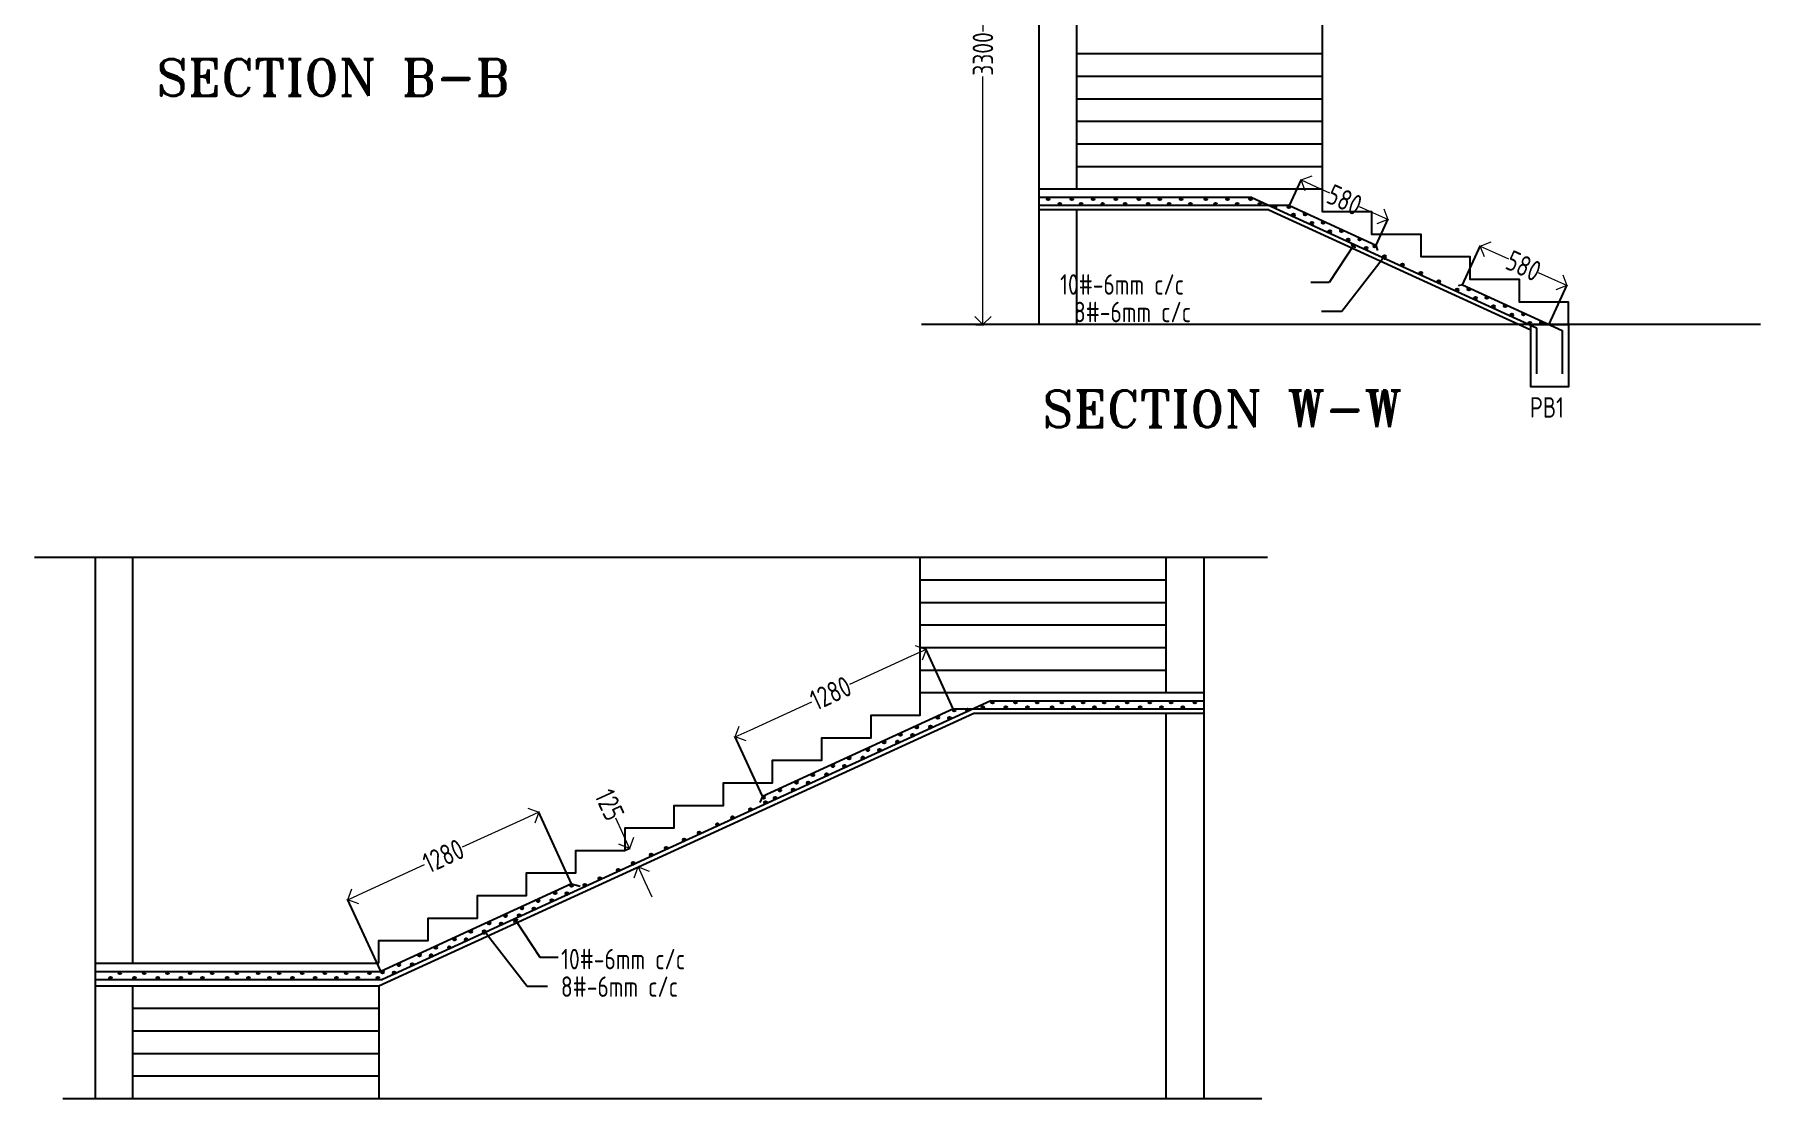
# Model space of a CAD drawing. Header units: inches. Extents: x -605 to 2991212, y -2872845 to 0.
# Drawn here: x 2730526 to 2772615, y -2319407 to -2293456 of the extents above; entities that cross this region are included whole.
import ezdxf

# ---------------------------------------------------------------- set-up
doc = ezdxf.new("R2010")
doc.units = ezdxf.units.IN
doc.header["$LTSCALE"] = 600
doc.header["$MEASUREMENT"] = 0
for name, color, linetype, lineweight in [('rDIMension', 1, 'Continuous', 18), ('rRCC 1', 3, 'Continuous', 25), ('rREINF 1', 1, 'Continuous', 25), ('rREINF 2', 4, 'Continuous', 25), ('TAG', 132, 'Continuous', 0)]:
    doc.layers.add(name, color=color, linetype=linetype, lineweight=lineweight)
doc.styles.add('DIM', font='geniso.shx', dxfattribs={"width": 0.85})
doc.styles.add('SANDY', font='romant.shx')
doc.dimstyles.new('ST-150', dxfattribs={"dimscale": 75, "dimtxt": 3, "dimasz": 2, "dimexe": 0.18, "dimexo": 0.0625, "dimgap": 0.2, "dimtad": 0, "dimdec": 0, "dimlfac": 2, "dimzin": 0, "dimdsep": 46, "dimtxsty": 'DIM', "dimblk": 'OPEN90', "dimcen": 0.09, "dimclrd": 256, "dimclrt": 7, "dimadec": 0, "dimazin": 0, "dimtfac": 1, "dimtdec": 0, "dimtofl": 0, "dimtmove": 0, "dimatfit": 3, "dimldrblk": 'OPEN90', "dimfxl": 1, "dimtolj": 1, "dimtzin": 0, "dimlwd": -1, "dimarcsym": 0})
doc.dimstyles.new('ST-25', dxfattribs={"dimscale": 100, "dimtxt": 2.5, "dimasz": 2, "dimexe": 0.18, "dimexo": 0.0625, "dimgap": 0.2, "dimtad": 0, "dimdec": 0, "dimlfac": 0.25, "dimzin": 0, "dimdsep": 46, "dimtxsty": 'DIM', "dimblk": 'OPEN90', "dimcen": 0.09, "dimclrd": 256, "dimclrt": 7, "dimadec": 0, "dimazin": 0, "dimtfac": 1, "dimtdec": 0, "dimtofl": 0, "dimtmove": 0, "dimatfit": 3, "dimldrblk": 'OPEN90', "dimfxl": 1, "dimtolj": 1, "dimtzin": 0, "dimlwd": -1, "dimarcsym": 0})

# ---------------------------------------------------------------- blocks, each defined once
blk = doc.blocks.new('_Open90')
at = {"color": 0, "linetype": 'ByBlock', "lineweight": -2}
for p, q in [((0, 0), (-1, 0)), ((-0.5, 0.5), (0, 0)), ((0, 0), (-0.5, -0.5))]:
    blk.add_line(p, q, dxfattribs=at)
blk = doc.blocks.new('*D938')
at = {"layer": 'Defpoints', "color": 0, "linetype": 'ByBlock'}
for p in [(2755017, -2287330), (2753477, -2300530), (2753654, -2300530)]:
    blk.add_point(p, dxfattribs=at)
at = {"layer": 'rDIMension', "color": 0, "linetype": 'ByBlock', "lineweight": -2, "ltscale": 0.1}
for p, q in [((2755011, -2287330), (2753636, -2287330)), ((2753484, -2300530), (2753672, -2300530))]:
    blk.add_line(p, q, dxfattribs=at)
at = {"layer": 'rDIMension', "linetype": 'ByBlock', "ltscale": 0.1}
for p, q in [((2753654, -2287730), (2753654, -2293379)), ((2753654, -2300130), (2753654, -2294481))]:
    blk.add_line(p, q, dxfattribs=at)
at = {"layer": 'rDIMension', "linetype": 'ByBlock', "xscale": 400, "yscale": 400, "zscale": 400}
for p, rotation in [((2753654, -2287330), 90), ((2753654, -2300530), 270)]:
    blk.add_blockref('_Open90', p, dxfattribs=dict(at, rotation=rotation))
at = {"layer": 'rDIMension', "color": 7, "linetype": 'ByBlock', "insert": (2753654, -2293930), "char_height": 500, "attachment_point": 5, "rotation": 90, "style": 'DIM'}
blk.add_mtext('\\A1;3300', dxfattribs=at)
blk = doc.blocks.new('*D1147')
at = {"layer": 'Defpoints', "color": 0, "linetype": 'ByBlock'}
for p in [(2765783, -2298614), (2765348, -2299563), (2767457, -2300530)]:
    blk.add_point(p, dxfattribs=at)
at = {"layer": 'rDIMension', "color": 0, "linetype": 'ByBlock', "lineweight": -2, "ltscale": 0.1}
for p, q in [((2765351, -2299558), (2765791, -2298598)), ((2767460, -2300524), (2767900, -2299564))]:
    blk.add_line(p, q, dxfattribs=at)
at = {"layer": 'rDIMension', "linetype": 'ByBlock', "ltscale": 0.1}
for p, q in [((2766147, -2298781), (2766472, -2298930)), ((2767529, -2299414), (2767204, -2299265))]:
    blk.add_line(p, q, dxfattribs=at)
at = {"layer": 'rDIMension', "linetype": 'ByBlock', "xscale": 400, "yscale": 400, "zscale": 400}
for p, rotation in [((2765783, -2298614), 155.3764352138591), ((2767892, -2299581), 335.3764352138591)]:
    blk.add_blockref('_Open90', p, dxfattribs=dict(at, rotation=rotation))
at = {"layer": 'rDIMension', "color": 7, "linetype": 'ByBlock', "insert": (2766838, -2299097), "char_height": 500, "attachment_point": 5, "rotation": 335.3764, "style": 'DIM'}
blk.add_mtext('\\A1;580', dxfattribs=at)
blk = doc.blocks.new('*D1148')
at = {"layer": 'Defpoints', "color": 0, "linetype": 'ByBlock'}
for p in [(2761417, -2297004), (2761130, -2297630), (2763239, -2298597)]:
    blk.add_point(p, dxfattribs=at)
at = {"layer": 'rDIMension', "color": 0, "linetype": 'ByBlock', "lineweight": -2, "ltscale": 0.1}
for p, q in [((2761133, -2297624), (2761425, -2296988)), ((2763242, -2298591), (2763534, -2297954))]:
    blk.add_line(p, q, dxfattribs=at)
at = {"layer": 'rDIMension', "linetype": 'ByBlock', "ltscale": 0.1}
for p, q in [((2761781, -2297171), (2762106, -2297320)), ((2763162, -2297804), (2762838, -2297655))]:
    blk.add_line(p, q, dxfattribs=at)
at = {"layer": 'rDIMension', "linetype": 'ByBlock', "xscale": 400, "yscale": 400, "zscale": 400}
for p, rotation in [((2761417, -2297004), 155.3764352138364), ((2763526, -2297971), 335.3764352138364)]:
    blk.add_blockref('_Open90', p, dxfattribs=dict(at, rotation=rotation))
at = {"layer": 'rDIMension', "color": 7, "linetype": 'ByBlock', "insert": (2762472, -2297487), "char_height": 500, "attachment_point": 5, "rotation": 335.3764, "style": 'DIM'}
blk.add_mtext('\\A1;580', dxfattribs=at)
blk = doc.blocks.new('*D1149')
at = {"layer": 'Defpoints', "color": 0, "linetype": 'ByBlock'}
for p in [(2744926, -2313357), (2745134, -2313811), (2745246, -2313760)]:
    blk.add_point(p, dxfattribs=at)
at = {"layer": 'rDIMension', "linetype": 'ByBlock', "ltscale": 0.1}
for p, q in [((2744871, -2312942), (2744701, -2312570)), ((2745413, -2314124), (2745579, -2314487))]:
    blk.add_line(p, q, dxfattribs=at)
at = {"layer": 'rDIMension', "color": 0, "linetype": 'ByBlock', "lineweight": -2, "ltscale": 0.1}
for p, q in [((2744932, -2313354), (2745054, -2313298)), ((2745140, -2313809), (2745262, -2313753))]:
    blk.add_line(p, q, dxfattribs=at)
at = {"layer": 'rDIMension', "linetype": 'ByBlock', "xscale": 400, "yscale": 400, "zscale": 400}
for p, rotation in [((2745038, -2313306), 294.6235647861313), ((2745246, -2313760), 114.6235647861313)]:
    blk.add_blockref('_Open90', p, dxfattribs=dict(at, rotation=rotation))
at = {"layer": 'rDIMension', "color": 7, "linetype": 'ByBlock', "insert": (2744551, -2312243), "char_height": 500, "attachment_point": 5, "rotation": 294.6236, "style": 'DIM'}
blk.add_mtext('\\A1;125', dxfattribs=at)
blk = doc.blocks.new('*D1150')
at = {"layer": 'Defpoints', "color": 0, "linetype": 'ByBlock'}
for p in [(2742823, -2312425), (2743624, -2314173), (2738970, -2316307)]:
    blk.add_point(p, dxfattribs=at)
at = {"layer": 'rDIMension', "linetype": 'ByBlock', "ltscale": 0.1}
for p, q in [((2742459, -2312591), (2740958, -2313279)), ((2738532, -2314391), (2740033, -2313703))]:
    blk.add_line(p, q, dxfattribs=at)
at = {"layer": 'rDIMension', "color": 0, "linetype": 'ByBlock', "lineweight": -2, "ltscale": 0.1}
for p, q in [((2743622, -2314168), (2742815, -2312408)), ((2738967, -2316301), (2738161, -2314542))]:
    blk.add_line(p, q, dxfattribs=at)
at = {"layer": 'rDIMension', "linetype": 'ByBlock', "xscale": 400, "yscale": 400, "zscale": 400}
for p, rotation in [((2742823, -2312425), 24.62356478615335), ((2738168, -2314558), 204.6235647861533)]:
    blk.add_blockref('_Open90', p, dxfattribs=dict(at, rotation=rotation))
at = {"layer": 'rDIMension', "color": 7, "linetype": 'ByBlock', "insert": (2740496, -2313491), "char_height": 500, "attachment_point": 5, "rotation": 24.6236, "style": 'DIM'}
blk.add_mtext('\\A1;1280', dxfattribs=at)
blk = doc.blocks.new('*D1151')
at = {"layer": 'Defpoints', "color": 0, "linetype": 'ByBlock'}
for p in [(2752268, -2308454), (2752933, -2309907), (2748279, -2312040)]:
    blk.add_point(p, dxfattribs=at)
at = {"layer": 'rDIMension', "color": 0, "linetype": 'ByBlock', "lineweight": -2, "ltscale": 0.1}
for p, q in [((2752931, -2309901), (2752260, -2308438)), ((2748276, -2312034), (2747606, -2310571))]:
    blk.add_line(p, q, dxfattribs=at)
at = {"layer": 'rDIMension', "linetype": 'ByBlock', "ltscale": 0.1}
for p, q in [((2751904, -2308621), (2750403, -2309309)), ((2747977, -2310421), (2749478, -2309733))]:
    blk.add_line(p, q, dxfattribs=at)
at = {"layer": 'rDIMension', "linetype": 'ByBlock', "xscale": 400, "yscale": 400, "zscale": 400}
for p, rotation in [((2752268, -2308454), 24.6235647861723), ((2747613, -2310587), 204.6235647861723)]:
    blk.add_blockref('_Open90', p, dxfattribs=dict(at, rotation=rotation))
at = {"layer": 'rDIMension', "color": 7, "linetype": 'ByBlock', "insert": (2749940, -2309521), "char_height": 500, "attachment_point": 5, "rotation": 24.6236, "style": 'DIM'}
blk.add_mtext('\\A1;1280', dxfattribs=at)

msp = doc.modelspace()

# ---------------------------------------------------------------- hatches: boundary and pattern name
at = {"layer": 'rREINF 2'}
h = msp.add_hatch(color=256, dxfattribs=at)
h.dxf.hatch_style = 1
h.paths.add_polyline_path([(2755210.6, -2297464.6, -1), (2755279.4, -2297464.6, -1)])
h = msp.add_hatch(color=256, dxfattribs=at)
h.dxf.hatch_style = 1
h.paths.add_polyline_path([(2755497.6, -2297595.7, -1), (2755566.3, -2297595.7, -1)])
h = msp.add_hatch(color=256, dxfattribs=at)
h.dxf.hatch_style = 1
h.paths.add_polyline_path([(2755785.7, -2297464.6, -1), (2755854.5, -2297464.6, -1)])
h = msp.add_hatch(color=256, dxfattribs=at)
h.dxf.hatch_style = 1
h.paths.add_polyline_path([(2756019.1, -2297595.7, -1), (2756087.8, -2297595.7, -1)])
h = msp.add_hatch(color=256, dxfattribs=at)
h.dxf.hatch_style = 1
h.paths.add_polyline_path([(2756307.2, -2297464.6, -1), (2756375.9, -2297464.6, -1)])
h = msp.add_hatch(color=256, dxfattribs=at)
h.dxf.hatch_style = 1
h.paths.add_polyline_path([(2756539.5, -2297595.7, -1), (2756608.2, -2297595.7, -1)])
h = msp.add_hatch(color=256, dxfattribs=at)
h.dxf.hatch_style = 1
h.paths.add_polyline_path([(2756859.1, -2297464.6, -1), (2756927.9, -2297464.6, -1)])
h = msp.add_hatch(color=256, dxfattribs=at)
h.dxf.hatch_style = 1
h.paths.add_polyline_path([(2757091.4, -2297595.7, -1), (2757160.2, -2297595.7, -1)])
h = msp.add_hatch(color=256, dxfattribs=at)
h.dxf.hatch_style = 1
h.paths.add_polyline_path([(2757419, -2297464.6, -1), (2757487.7, -2297464.6, -1)])
h = msp.add_hatch(color=256, dxfattribs=at)
h.dxf.hatch_style = 1
h.paths.add_polyline_path([(2757651.2, -2297595.7, -1), (2757720, -2297595.7, -1)])
h = msp.add_hatch(color=256, dxfattribs=at)
h.dxf.hatch_style = 1
h.paths.add_polyline_path([(2757931.5, -2297464.6, -1), (2758000.2, -2297464.6, -1)])
h = msp.add_hatch(color=256, dxfattribs=at)
h.dxf.hatch_style = 1
h.paths.add_polyline_path([(2758163.8, -2297595.7, -1), (2758232.5, -2297595.7, -1)])
h = msp.add_hatch(color=256, dxfattribs=at)
h.dxf.hatch_style = 1
h.paths.add_polyline_path([(2758451.9, -2297464.6, -1), (2758520.6, -2297464.6, -1)])
h = msp.add_hatch(color=256, dxfattribs=at)
h.dxf.hatch_style = 1
h.paths.add_polyline_path([(2758684.2, -2297595.7, -1), (2758752.9, -2297595.7, -1)])
h = msp.add_hatch(color=256, dxfattribs=at)
h.dxf.hatch_style = 1
h.paths.add_polyline_path([(2759055.1, -2297464.6, -1), (2759123.8, -2297464.6, -1)])
h = msp.add_hatch(color=256, dxfattribs=at)
h.dxf.hatch_style = 1
h.paths.add_polyline_path([(2759287.4, -2297595.7, -1), (2759356.1, -2297595.7, -1)])
h = msp.add_hatch(color=256, dxfattribs=at)
h.dxf.hatch_style = 1
h.paths.add_polyline_path([(2759584.4, -2297464.6, -1), (2759653.1, -2297464.6, -1)])
h = msp.add_hatch(color=256, dxfattribs=at)
h.dxf.hatch_style = 1
h.paths.add_polyline_path([(2759816.7, -2297595.7, -1), (2759885.4, -2297595.7, -1)])
h = msp.add_hatch(color=256, dxfattribs=at)
h.dxf.hatch_style = 1
h.paths.add_polyline_path([(2760141.5, -2297464.6, -1), (2760210.3, -2297464.6, -1)])
h = msp.add_hatch(color=256, dxfattribs=at)
h.dxf.hatch_style = 1
h.paths.add_polyline_path([(2760373.8, -2297595.7, -1), (2760442.5, -2297595.7, -1)])
h = msp.add_hatch(color=256, dxfattribs=at)
h.dxf.hatch_style = 1
h.paths.add_polyline_path([(2760749.8, -2297653.9, -1), (2760818.6, -2297653.9, -1)])
h = msp.add_hatch(color=256, dxfattribs=at)
h.dxf.hatch_style = 1
h.paths.add_polyline_path([(2761079, -2297656.7, -1), (2761147.7, -2297656.7, -1)])
h = msp.add_hatch(color=256, dxfattribs=at)
h.dxf.hatch_style = 1
h.paths.add_polyline_path([(2761193.3, -2297857.1, -1), (2761262, -2297857.1, -1)])
h = msp.add_hatch(color=256, dxfattribs=at)
h.dxf.hatch_style = 1
h.paths.add_polyline_path([(2761476.2, -2297838.8, -1), (2761544.9, -2297838.8, -1)])
h = msp.add_hatch(color=256, dxfattribs=at)
h.dxf.hatch_style = 1
h.paths.add_polyline_path([(2761636.8, -2298060.4, -1), (2761705.5, -2298060.4, -1)])
h = msp.add_hatch(color=256, dxfattribs=at)
h.dxf.hatch_style = 1
h.paths.add_polyline_path([(2761919.7, -2298042.1, -1), (2761988.4, -2298042.1, -1)])
h = msp.add_hatch(color=256, dxfattribs=at)
h.dxf.hatch_style = 1
h.paths.add_polyline_path([(2762080.3, -2298263.7, -1), (2762149, -2298263.7, -1)])
h = msp.add_hatch(color=256, dxfattribs=at)
h.dxf.hatch_style = 1
h.paths.add_polyline_path([(2762363.1, -2298245.3, -1), (2762431.9, -2298245.3, -1)])
h = msp.add_hatch(color=256, dxfattribs=at)
h.dxf.hatch_style = 1
h.paths.add_polyline_path([(2762523.7, -2298466.9, -1), (2762592.5, -2298466.9, -1)])
h = msp.add_hatch(color=256, dxfattribs=at)
h.dxf.hatch_style = 1
h.paths.add_polyline_path([(2762806.6, -2298448.6, -1), (2762875.3, -2298448.6, -1)])
h = msp.add_hatch(color=256, dxfattribs=at)
h.dxf.hatch_style = 1
h.paths.add_polyline_path([(2762967.2, -2298670.2, -1), (2763036, -2298670.2, -1)])
h = msp.add_hatch(color=256, dxfattribs=at)
h.dxf.hatch_style = 1
h.paths.add_polyline_path([(2763179.5, -2298619.9, -1), (2763248.2, -2298619.9, -1)])
h = msp.add_hatch(color=256, dxfattribs=at)
h.dxf.hatch_style = 1
h.paths.add_polyline_path([(2763410.7, -2298873.4, -1), (2763479.4, -2298873.4, -1)])
h = msp.add_hatch(color=256, dxfattribs=at)
h.dxf.hatch_style = 1
h.paths.add_polyline_path([(2763854.2, -2299076.7, -1), (2763922.9, -2299076.7, -1)])
h = msp.add_hatch(color=256, dxfattribs=at)
h.dxf.hatch_style = 1
h.paths.add_polyline_path([(2764297.6, -2299280, -1), (2764366.4, -2299280, -1)])
h = msp.add_hatch(color=256, dxfattribs=at)
h.dxf.hatch_style = 1
h.paths.add_polyline_path([(2764741.1, -2299483.2, -1), (2764809.9, -2299483.2, -1)])
h = msp.add_hatch(color=256, dxfattribs=at)
h.dxf.hatch_style = 1
h.paths.add_polyline_path([(2765184.6, -2299686.5, -1), (2765253.3, -2299686.5, -1)])
h = msp.add_hatch(color=256, dxfattribs=at)
h.dxf.hatch_style = 1
h.paths.add_polyline_path([(2765467.5, -2299668.1, -1), (2765536.2, -2299668.1, -1)])
h = msp.add_hatch(color=256, dxfattribs=at)
h.dxf.hatch_style = 1
h.paths.add_polyline_path([(2765628.1, -2299889.7, -1), (2765696.8, -2299889.7, -1)])
h = msp.add_hatch(color=256, dxfattribs=at)
h.dxf.hatch_style = 1
h.paths.add_polyline_path([(2765910.9, -2299871.4, -1), (2765979.7, -2299871.4, -1)])
h = msp.add_hatch(color=256, dxfattribs=at)
h.dxf.hatch_style = 1
h.paths.add_polyline_path([(2766071.6, -2300093, -1), (2766140.3, -2300093, -1)])
h = msp.add_hatch(color=256, dxfattribs=at)
h.dxf.hatch_style = 1
h.paths.add_polyline_path([(2766354.4, -2300074.7, -1), (2766423.2, -2300074.7, -1)])
h = msp.add_hatch(color=256, dxfattribs=at)
h.dxf.hatch_style = 1
h.paths.add_polyline_path([(2766515, -2300296.3, -1), (2766583.8, -2300296.3, -1)])
h = msp.add_hatch(color=256, dxfattribs=at)
h.dxf.hatch_style = 1
h.paths.add_polyline_path([(2766797.9, -2300277.9, -1), (2766866.6, -2300277.9, -1)])
h = msp.add_hatch(color=256, dxfattribs=at)
h.dxf.hatch_style = 1
h.paths.add_polyline_path([(2766958.5, -2300499.5, -1), (2767027.2, -2300499.5, -1)])
h = msp.add_hatch(color=256, dxfattribs=at)
h.dxf.hatch_style = 1
h.paths.add_polyline_path([(2767241.4, -2300481.2, -1), (2767310.1, -2300481.2, -1)])
h = msp.add_hatch(color=256, dxfattribs=at)
h.dxf.hatch_style = 1
h.paths.add_polyline_path([(2753689.7, -2309872.3, 1), (2753621, -2309872.3, 1)])
h = msp.add_hatch(color=256, dxfattribs=at)
h.dxf.hatch_style = 1
h.paths.add_polyline_path([(2753922, -2309741.2, 1), (2753853.2, -2309741.2, 1)])
h = msp.add_hatch(color=256, dxfattribs=at)
h.dxf.hatch_style = 1
h.paths.add_polyline_path([(2754246.9, -2309872.3, 1), (2754178.1, -2309872.3, 1)])
h = msp.add_hatch(color=256, dxfattribs=at)
h.dxf.hatch_style = 1
h.paths.add_polyline_path([(2754479.1, -2309741.2, 1), (2754410.4, -2309741.2, 1)])
h = msp.add_hatch(color=256, dxfattribs=at)
h.dxf.hatch_style = 1
h.paths.add_polyline_path([(2754776.1, -2309872.3, 1), (2754707.4, -2309872.3, 1)])
h = msp.add_hatch(color=256, dxfattribs=at)
h.dxf.hatch_style = 1
h.paths.add_polyline_path([(2755008.4, -2309741.2, 1), (2754939.7, -2309741.2, 1)])
h = msp.add_hatch(color=256, dxfattribs=at)
h.dxf.hatch_style = 1
h.paths.add_polyline_path([(2755379.3, -2309872.3, 1), (2755310.6, -2309872.3, 1)])
h = msp.add_hatch(color=256, dxfattribs=at)
h.dxf.hatch_style = 1
h.paths.add_polyline_path([(2755611.6, -2309741.2, 1), (2755542.9, -2309741.2, 1)])
h = msp.add_hatch(color=256, dxfattribs=at)
h.dxf.hatch_style = 1
h.paths.add_polyline_path([(2755899.7, -2309872.3, 1), (2755831, -2309872.3, 1)])
h = msp.add_hatch(color=256, dxfattribs=at)
h.dxf.hatch_style = 1
h.paths.add_polyline_path([(2756132, -2309741.2, 1), (2756063.3, -2309741.2, 1)])
h = msp.add_hatch(color=256, dxfattribs=at)
h.dxf.hatch_style = 1
h.paths.add_polyline_path([(2756412.3, -2309872.3, 1), (2756343.5, -2309872.3, 1)])
h = msp.add_hatch(color=256, dxfattribs=at)
h.dxf.hatch_style = 1
h.paths.add_polyline_path([(2756644.6, -2309741.2, 1), (2756575.8, -2309741.2, 1)])
h = msp.add_hatch(color=256, dxfattribs=at)
h.dxf.hatch_style = 1
h.paths.add_polyline_path([(2756972.1, -2309872.3, 1), (2756903.4, -2309872.3, 1)])
h = msp.add_hatch(color=256, dxfattribs=at)
h.dxf.hatch_style = 1
h.paths.add_polyline_path([(2757204.4, -2309741.2, 1), (2757135.6, -2309741.2, 1)])
h = msp.add_hatch(color=256, dxfattribs=at)
h.dxf.hatch_style = 1
h.paths.add_polyline_path([(2757524, -2309872.3, 1), (2757455.3, -2309872.3, 1)])
h = msp.add_hatch(color=256, dxfattribs=at)
h.dxf.hatch_style = 1
h.paths.add_polyline_path([(2757756.3, -2309741.2, 1), (2757687.6, -2309741.2, 1)])
h = msp.add_hatch(color=256, dxfattribs=at)
h.dxf.hatch_style = 1
h.paths.add_polyline_path([(2758044.4, -2309872.3, 1), (2757975.7, -2309872.3, 1)])
h = msp.add_hatch(color=256, dxfattribs=at)
h.dxf.hatch_style = 1
h.paths.add_polyline_path([(2758277.8, -2309741.2, 1), (2758209.1, -2309741.2, 1)])
h = msp.add_hatch(color=256, dxfattribs=at)
h.dxf.hatch_style = 1
h.paths.add_polyline_path([(2758565.9, -2309872.3, 1), (2758497.2, -2309872.3, 1)])
h = msp.add_hatch(color=256, dxfattribs=at)
h.dxf.hatch_style = 1
h.paths.add_polyline_path([(2758852.9, -2309741.2, 1), (2758784.2, -2309741.2, 1)])
h = msp.add_hatch(color=256, dxfattribs=at)
h.dxf.hatch_style = 1
h.paths.add_polyline_path([(2752587.3, -2310115.4, 1), (2752518.6, -2310115.4, 1)])
h = msp.add_hatch(color=256, dxfattribs=at)
h.dxf.hatch_style = 1
h.paths.add_polyline_path([(2752873.5, -2310132.2, 1), (2752804.7, -2310132.2, 1)])
h = msp.add_hatch(color=256, dxfattribs=at)
h.dxf.hatch_style = 1
h.paths.add_polyline_path([(2752984.6, -2309933.3, 1), (2752915.8, -2309933.3, 1)])
h = msp.add_hatch(color=256, dxfattribs=at)
h.dxf.hatch_style = 1
h.paths.add_polyline_path([(2753313.7, -2309930.5, 1), (2753244.9, -2309930.5, 1)])
h = msp.add_hatch(color=256, dxfattribs=at)
h.dxf.hatch_style = 1
h.paths.add_polyline_path([(2751279, -2310715.1, 1), (2751210.2, -2310715.1, 1)])
h = msp.add_hatch(color=256, dxfattribs=at)
h.dxf.hatch_style = 1
h.paths.add_polyline_path([(2751608.1, -2310712.2, 1), (2751539.4, -2310712.2, 1)])
h = msp.add_hatch(color=256, dxfattribs=at)
h.dxf.hatch_style = 1
h.paths.add_polyline_path([(2751681.8, -2310530.4, 1), (2751613, -2310530.4, 1)])
h = msp.add_hatch(color=256, dxfattribs=at)
h.dxf.hatch_style = 1
h.paths.add_polyline_path([(2751967.9, -2310547.3, 1), (2751899.2, -2310547.3, 1)])
h = msp.add_hatch(color=256, dxfattribs=at)
h.dxf.hatch_style = 1
h.paths.add_polyline_path([(2752079, -2310348.4, 1), (2752010.3, -2310348.4, 1)])
h = msp.add_hatch(color=256, dxfattribs=at)
h.dxf.hatch_style = 1
h.paths.add_polyline_path([(2752408.1, -2310345.5, 1), (2752339.4, -2310345.5, 1)])
h = msp.add_hatch(color=256, dxfattribs=at)
h.dxf.hatch_style = 1
h.paths.add_polyline_path([(2750426.5, -2311105.8, 1), (2750357.7, -2311105.8, 1)])
h = msp.add_hatch(color=256, dxfattribs=at)
h.dxf.hatch_style = 1
h.paths.add_polyline_path([(2750755.6, -2311102.9, 1), (2750686.9, -2311102.9, 1)])
h = msp.add_hatch(color=256, dxfattribs=at)
h.dxf.hatch_style = 1
h.paths.add_polyline_path([(2750881.7, -2310897.1, 1), (2750813, -2310897.1, 1)])
h = msp.add_hatch(color=256, dxfattribs=at)
h.dxf.hatch_style = 1
h.paths.add_polyline_path([(2751167.9, -2310914, 1), (2751099.2, -2310914, 1)])
h = msp.add_hatch(color=256, dxfattribs=at)
h.dxf.hatch_style = 1
h.paths.add_polyline_path([(2749540.8, -2311511.7, 1), (2749472, -2311511.7, 1)])
h = msp.add_hatch(color=256, dxfattribs=at)
h.dxf.hatch_style = 1
h.paths.add_polyline_path([(2749869.9, -2311508.9, 1), (2749801.1, -2311508.9, 1)])
h = msp.add_hatch(color=256, dxfattribs=at)
h.dxf.hatch_style = 1
h.paths.add_polyline_path([(2750029.3, -2311287.9, 1), (2749960.5, -2311287.9, 1)])
h = msp.add_hatch(color=256, dxfattribs=at)
h.dxf.hatch_style = 1
h.paths.add_polyline_path([(2750315.4, -2311304.7, 1), (2750246.7, -2311304.7, 1)])
h = msp.add_hatch(color=256, dxfattribs=at)
h.dxf.hatch_style = 1
h.paths.add_polyline_path([(2748732.1, -2311882.4, 1), (2748663.3, -2311882.4, 1)])
h = msp.add_hatch(color=256, dxfattribs=at)
h.dxf.hatch_style = 1
h.paths.add_polyline_path([(2749061.2, -2311879.5, 1), (2748992.5, -2311879.5, 1)])
h = msp.add_hatch(color=256, dxfattribs=at)
h.dxf.hatch_style = 1
h.paths.add_polyline_path([(2749143.5, -2311693.8, 1), (2749074.8, -2311693.8, 1)])
h = msp.add_hatch(color=256, dxfattribs=at)
h.dxf.hatch_style = 1
h.paths.add_polyline_path([(2749429.7, -2311710.6, 1), (2749361, -2311710.6, 1)])
h = msp.add_hatch(color=256, dxfattribs=at)
h.dxf.hatch_style = 1
h.paths.add_polyline_path([(2748018.8, -2312357.3, 1), (2747950.1, -2312357.3, 1)])
h = msp.add_hatch(color=256, dxfattribs=at)
h.dxf.hatch_style = 1
h.paths.add_polyline_path([(2748334.9, -2312064.5, 1), (2748266.1, -2312064.5, 1)])
h = msp.add_hatch(color=256, dxfattribs=at)
h.dxf.hatch_style = 1
h.paths.add_polyline_path([(2748386, -2312189, 1), (2748317.3, -2312189, 1)])
h = msp.add_hatch(color=256, dxfattribs=at)
h.dxf.hatch_style = 1
h.paths.add_polyline_path([(2748621, -2312081.3, 1), (2748552.3, -2312081.3, 1)])
h = msp.add_hatch(color=256, dxfattribs=at)
h.dxf.hatch_style = 1
h.paths.add_polyline_path([(2747211.4, -2312727.4, 1), (2747142.6, -2312727.4, 1)])
h = msp.add_hatch(color=256, dxfattribs=at)
h.dxf.hatch_style = 1
h.paths.add_polyline_path([(2747578.6, -2312559.1, 1), (2747509.9, -2312559.1, 1)])
h = msp.add_hatch(color=256, dxfattribs=at)
h.dxf.hatch_style = 1
h.paths.add_polyline_path([(2746404, -2313097.4, 1), (2746335.2, -2313097.4, 1)])
h = msp.add_hatch(color=256, dxfattribs=at)
h.dxf.hatch_style = 1
h.paths.add_polyline_path([(2746771.2, -2312929.1, 1), (2746702.4, -2312929.1, 1)])
h = msp.add_hatch(color=256, dxfattribs=at)
h.dxf.hatch_style = 1
h.paths.add_polyline_path([(2745156.3, -2313669.3, 1), (2745087.6, -2313669.3, 1)])
h = msp.add_hatch(color=256, dxfattribs=at)
h.dxf.hatch_style = 1
h.paths.add_polyline_path([(2745596.5, -2313467.5, 1), (2745527.8, -2313467.5, 1)])
h = msp.add_hatch(color=256, dxfattribs=at)
h.dxf.hatch_style = 1
h.paths.add_polyline_path([(2745963.8, -2313299.2, 1), (2745895, -2313299.2, 1)])
h = msp.add_hatch(color=256, dxfattribs=at)
h.dxf.hatch_style = 1
h.paths.add_polyline_path([(2744348.9, -2314039.3, 1), (2744280.2, -2314039.3, 1)])
h = msp.add_hatch(color=256, dxfattribs=at)
h.dxf.hatch_style = 1
h.paths.add_polyline_path([(2744789.1, -2313837.6, 1), (2744720.4, -2313837.6, 1)])
h = msp.add_hatch(color=256, dxfattribs=at)
h.dxf.hatch_style = 1
h.paths.add_polyline_path([(2743255.4, -2314392.6, 1), (2743186.6, -2314392.6, 1)])
h = msp.add_hatch(color=256, dxfattribs=at)
h.dxf.hatch_style = 1
h.paths.add_polyline_path([(2743541.5, -2314409.4, 1), (2743472.8, -2314409.4, 1)])
h = msp.add_hatch(color=256, dxfattribs=at)
h.dxf.hatch_style = 1
h.paths.add_polyline_path([(2743652.6, -2314210.5, 1), (2743583.8, -2314210.5, 1)])
h = msp.add_hatch(color=256, dxfattribs=at)
h.dxf.hatch_style = 1
h.paths.add_polyline_path([(2743981.7, -2314207.6, 1), (2743913, -2314207.6, 1)])
h = msp.add_hatch(color=256, dxfattribs=at)
h.dxf.hatch_style = 1
h.paths.add_polyline_path([(2742048.3, -2314945.8, 1), (2741979.6, -2314945.8, 1)])
h = msp.add_hatch(color=256, dxfattribs=at)
h.dxf.hatch_style = 1
h.paths.add_polyline_path([(2742377.4, -2314942.9, 1), (2742308.7, -2314942.9, 1)])
h = msp.add_hatch(color=256, dxfattribs=at)
h.dxf.hatch_style = 1
h.paths.add_polyline_path([(2742447.9, -2314762.6, 1), (2742379.2, -2314762.6, 1)])
h = msp.add_hatch(color=256, dxfattribs=at)
h.dxf.hatch_style = 1
h.paths.add_polyline_path([(2742734.1, -2314779.5, 1), (2742665.4, -2314779.5, 1)])
h = msp.add_hatch(color=256, dxfattribs=at)
h.dxf.hatch_style = 1
h.paths.add_polyline_path([(2742845.2, -2314580.6, 1), (2742776.4, -2314580.6, 1)])
h = msp.add_hatch(color=256, dxfattribs=at)
h.dxf.hatch_style = 1
h.paths.add_polyline_path([(2743174.3, -2314577.7, 1), (2743105.5, -2314577.7, 1)])
h = msp.add_hatch(color=256, dxfattribs=at)
h.dxf.hatch_style = 1
h.paths.add_polyline_path([(2741200.1, -2315334.6, 1), (2741131.3, -2315334.6, 1)])
h = msp.add_hatch(color=256, dxfattribs=at)
h.dxf.hatch_style = 1
h.paths.add_polyline_path([(2741529.2, -2315331.7, 1), (2741460.4, -2315331.7, 1)])
h = msp.add_hatch(color=256, dxfattribs=at)
h.dxf.hatch_style = 1
h.paths.add_polyline_path([(2741651.1, -2315127.8, 1), (2741582.4, -2315127.8, 1)])
h = msp.add_hatch(color=256, dxfattribs=at)
h.dxf.hatch_style = 1
h.paths.add_polyline_path([(2741937.2, -2315144.7, 1), (2741868.5, -2315144.7, 1)])
h = msp.add_hatch(color=256, dxfattribs=at)
h.dxf.hatch_style = 1
h.paths.add_polyline_path([(2740346.7, -2315725.7, 1), (2740278, -2315725.7, 1)])
h = msp.add_hatch(color=256, dxfattribs=at)
h.dxf.hatch_style = 1
h.paths.add_polyline_path([(2740675.9, -2315722.8, 1), (2740607.1, -2315722.8, 1)])
h = msp.add_hatch(color=256, dxfattribs=at)
h.dxf.hatch_style = 1
h.paths.add_polyline_path([(2740802.8, -2315516.6, 1), (2740734.1, -2315516.6, 1)])
h = msp.add_hatch(color=256, dxfattribs=at)
h.dxf.hatch_style = 1
h.paths.add_polyline_path([(2741089, -2315533.5, 1), (2741020.3, -2315533.5, 1)])
h = msp.add_hatch(color=256, dxfattribs=at)
h.dxf.hatch_style = 1
h.paths.add_polyline_path([(2739440.5, -2316141, 1), (2739371.8, -2316141, 1)])
h = msp.add_hatch(color=256, dxfattribs=at)
h.dxf.hatch_style = 1
h.paths.add_polyline_path([(2739769.7, -2316138.2, 1), (2739700.9, -2316138.2, 1)])
h = msp.add_hatch(color=256, dxfattribs=at)
h.dxf.hatch_style = 1
h.paths.add_polyline_path([(2739949.5, -2315907.7, 1), (2739880.8, -2315907.7, 1)])
h = msp.add_hatch(color=256, dxfattribs=at)
h.dxf.hatch_style = 1
h.paths.add_polyline_path([(2740235.7, -2315924.6, 1), (2740166.9, -2315924.6, 1)])
h = msp.add_hatch(color=256, dxfattribs=at)
h.dxf.hatch_style = 1
h.paths.add_polyline_path([(2732410.5, -2316472.3, 1), (2732341.8, -2316472.3, 1)])
h = msp.add_hatch(color=256, dxfattribs=at)
h.dxf.hatch_style = 1
h.paths.add_polyline_path([(2732642.8, -2316341.2, 1), (2732574, -2316341.2, 1)])
h = msp.add_hatch(color=256, dxfattribs=at)
h.dxf.hatch_style = 1
h.paths.add_polyline_path([(2732999.4, -2316472.3, 1), (2732930.6, -2316472.3, 1)])
h = msp.add_hatch(color=256, dxfattribs=at)
h.dxf.hatch_style = 1
h.paths.add_polyline_path([(2733231.6, -2316341.2, 1), (2733162.9, -2316341.2, 1)])
h = msp.add_hatch(color=256, dxfattribs=at)
h.dxf.hatch_style = 1
h.paths.add_polyline_path([(2733569.7, -2316472.3, 1), (2733501, -2316472.3, 1)])
h = msp.add_hatch(color=256, dxfattribs=at)
h.dxf.hatch_style = 1
h.paths.add_polyline_path([(2733802, -2316341.2, 1), (2733733.2, -2316341.2, 1)])
h = msp.add_hatch(color=256, dxfattribs=at)
h.dxf.hatch_style = 1
h.paths.add_polyline_path([(2734126.9, -2316472.3, 1), (2734058.1, -2316472.3, 1)])
h = msp.add_hatch(color=256, dxfattribs=at)
h.dxf.hatch_style = 1
h.paths.add_polyline_path([(2734359.1, -2316341.2, 1), (2734290.4, -2316341.2, 1)])
h = msp.add_hatch(color=256, dxfattribs=at)
h.dxf.hatch_style = 1
h.paths.add_polyline_path([(2734656.1, -2316472.3, 1), (2734587.4, -2316472.3, 1)])
h = msp.add_hatch(color=256, dxfattribs=at)
h.dxf.hatch_style = 1
h.paths.add_polyline_path([(2734888.4, -2316341.2, 1), (2734819.7, -2316341.2, 1)])
h = msp.add_hatch(color=256, dxfattribs=at)
h.dxf.hatch_style = 1
h.paths.add_polyline_path([(2735259.3, -2316472.3, 1), (2735190.6, -2316472.3, 1)])
h = msp.add_hatch(color=256, dxfattribs=at)
h.dxf.hatch_style = 1
h.paths.add_polyline_path([(2735491.6, -2316341.2, 1), (2735422.9, -2316341.2, 1)])
h = msp.add_hatch(color=256, dxfattribs=at)
h.dxf.hatch_style = 1
h.paths.add_polyline_path([(2735779.7, -2316472.3, 1), (2735711, -2316472.3, 1)])
h = msp.add_hatch(color=256, dxfattribs=at)
h.dxf.hatch_style = 1
h.paths.add_polyline_path([(2736012, -2316341.2, 1), (2735943.3, -2316341.2, 1)])
h = msp.add_hatch(color=256, dxfattribs=at)
h.dxf.hatch_style = 1
h.paths.add_polyline_path([(2736292.3, -2316472.3, 1), (2736223.5, -2316472.3, 1)])
h = msp.add_hatch(color=256, dxfattribs=at)
h.dxf.hatch_style = 1
h.paths.add_polyline_path([(2736524.6, -2316341.2, 1), (2736455.8, -2316341.2, 1)])
h = msp.add_hatch(color=256, dxfattribs=at)
h.dxf.hatch_style = 1
h.paths.add_polyline_path([(2736852.1, -2316472.3, 1), (2736783.4, -2316472.3, 1)])
h = msp.add_hatch(color=256, dxfattribs=at)
h.dxf.hatch_style = 1
h.paths.add_polyline_path([(2737084.4, -2316341.2, 1), (2737015.6, -2316341.2, 1)])
h = msp.add_hatch(color=256, dxfattribs=at)
h.dxf.hatch_style = 1
h.paths.add_polyline_path([(2737404, -2316472.3, 1), (2737335.3, -2316472.3, 1)])
h = msp.add_hatch(color=256, dxfattribs=at)
h.dxf.hatch_style = 1
h.paths.add_polyline_path([(2737636.3, -2316341.2, 1), (2737567.6, -2316341.2, 1)])
h = msp.add_hatch(color=256, dxfattribs=at)
h.dxf.hatch_style = 1
h.paths.add_polyline_path([(2737924.4, -2316472.3, 1), (2737855.7, -2316472.3, 1)])
h = msp.add_hatch(color=256, dxfattribs=at)
h.dxf.hatch_style = 1
h.paths.add_polyline_path([(2738157.8, -2316341.2, 1), (2738089.1, -2316341.2, 1)])
h = msp.add_hatch(color=256, dxfattribs=at)
h.dxf.hatch_style = 1
h.paths.add_polyline_path([(2738445.9, -2316472.3, 1), (2738377.2, -2316472.3, 1)])
h = msp.add_hatch(color=256, dxfattribs=at)
h.dxf.hatch_style = 1
h.paths.add_polyline_path([(2738732.9, -2316341.2, 1), (2738664.2, -2316341.2, 1)])
h = msp.add_hatch(color=256, dxfattribs=at)
h.dxf.hatch_style = 1
h.paths.add_polyline_path([(2738931.7, -2316472.3, 1), (2738863, -2316472.3, 1)])
h = msp.add_hatch(color=256, dxfattribs=at)
h.dxf.hatch_style = 1
h.paths.add_polyline_path([(2739043.3, -2316323.1, 1), (2738974.6, -2316323.1, 1)])
h = msp.add_hatch(color=256, dxfattribs=at)
h.dxf.hatch_style = 1
h.paths.add_polyline_path([(2739329.5, -2316339.9, 1), (2739260.7, -2316339.9, 1)])

# ---------------------------------------------------------------- linework, layer by layer
at = {"color": 1, "linetype": 'ByBlock'}
for points in [[(2755017.4, -2287330), (2755017.4, -2300530)], [(2755937.4, -2287330), (2755937.4, -2297230)], [(2760213.7, -2297430), (2755017.4, -2297430)], [(2761130.1, -2297630), (2755017.4, -2297630)], [(2760213.7, -2297430), (2767154.7, -2300611.3)], [(2761130.1, -2297630), (2763239.2, -2298596.7)], [(2755937.4, -2297730), (2755937.4, -2300530)], [(2763239.2, -2298596.7), (2763277.7, -2298723.6)], [(2765348.2, -2299563.4), (2765247, -2299583)], [(2765348.2, -2299563.4), (2767780.3, -2300678)], [(2767154.7, -2300611.3), (2767154.7, -2301729)], [(2767780.3, -2300678), (2767780.3, -2301729)], [(2732006.2, -2306206.6), (2732006.2, -2319406.6)], [(2732926.2, -2316106.6), (2732926.2, -2306206.6)], [(2758126.2, -2309506.6), (2758126.2, -2306206.6)], [(2759046.2, -2319406.6), (2759046.2, -2306206.6)], [(2753849.8, -2309706.6), (2739013.5, -2316506.6)], [(2753849.8, -2309706.6), (2759046.2, -2309706.6)], [(2752933.4, -2309906.6), (2748278.9, -2312040)], [(2752933.4, -2309906.6), (2759046.2, -2309906.6)], [(2758126.2, -2319406.6), (2758126.2, -2310006.6)], [(2748278.9, -2312040), (2748209.5, -2312191.2)], [(2743624.3, -2314173.3), (2738969.8, -2316306.6)], [(2743624.3, -2314173.3), (2743832.4, -2314225)], [(2732006.2, -2316306.6), (2738969.8, -2316306.6)], [(2732006.2, -2316506.6), (2739013.5, -2316506.6)], [(2732926.2, -2319406.6), (2732926.2, -2316656.6)]]:
    msp.add_lwpolyline(points, dxfattribs=at)
at = {"color": 2, "linetype": 'ByBlock'}
for points in [[(2761937.4, -2297230), (2761937.4, -2290630)], [(2761937.4, -2293930), (2755937.4, -2293930)], [(2761937.4, -2294480), (2755937.4, -2294480)], [(2761937.4, -2295030), (2755937.4, -2295030)], [(2761937.4, -2295580), (2755937.4, -2295580)], [(2761937.4, -2296130), (2755937.4, -2296130)], [(2761937.4, -2296680), (2755937.4, -2296680)], [(2767937.4, -2300530), (2767937.4, -2299980), (2766737.4, -2299980), (2766737.4, -2299430), (2765537.4, -2299430), (2765537.4, -2298880), (2764337.4, -2298880), (2764337.4, -2298330), (2763137.4, -2298330), (2763137.4, -2297780), (2761937.4, -2297780), (2761937.4, -2297230), (2755017.4, -2297230)], [(2760628.2, -2297730), (2755017.4, -2297730)], [(2760628.2, -2297730), (2767017.4, -2300658.4)], [(2752126.2, -2309506.6), (2752126.2, -2306206.6)], [(2752126.2, -2306756.6), (2758126.2, -2306756.6)], [(2752126.2, -2307306.6), (2758126.2, -2307306.6)], [(2752126.2, -2307856.6), (2758126.2, -2307856.6)], [(2752126.2, -2308406.6), (2758126.2, -2308406.6)], [(2752126.2, -2308956.6), (2758126.2, -2308956.6)], [(2738926.2, -2316106.6), (2738926.2, -2315556.6), (2740126.2, -2315556.6), (2740126.2, -2315006.6), (2741326.2, -2315006.6), (2741326.2, -2314456.6), (2742526.2, -2314456.6), (2742526.2, -2313906.6), (2743726.2, -2313906.6), (2743726.2, -2313356.6), (2744926.2, -2313356.6), (2744926.2, -2312806.6), (2746126.2, -2312806.6), (2746126.2, -2312256.6), (2747326.2, -2312256.6), (2747326.2, -2311706.6), (2748526.2, -2311706.6), (2748526.2, -2311156.6), (2749726.2, -2311156.6), (2749726.2, -2310606.6), (2750926.2, -2310606.6), (2750926.2, -2310056.6), (2752126.2, -2310056.6), (2752126.2, -2309506.6)], [(2752126.2, -2309506.6), (2759046.2, -2309506.6)], [(2738926.2, -2316656.6), (2753435.3, -2310006.6)], [(2753435.3, -2310006.6), (2759046.2, -2310006.6)], [(2732006.2, -2316106.6), (2738926.2, -2316106.6)], [(2732006.2, -2316656.6), (2738926.2, -2316656.6)], [(2738926.2, -2316656.6), (2738926.2, -2319406.6)], [(2732926.2, -2317206.6), (2738926.2, -2317206.6)], [(2732926.2, -2317756.6), (2738926.2, -2317756.6)], [(2732926.2, -2318306.6), (2738926.2, -2318306.6)], [(2732926.2, -2318856.6), (2738926.2, -2318856.6)]]:
    msp.add_lwpolyline(points, dxfattribs=at)
at = {"color": 7, "linetype": 'ByBlock'}
for points in [[(2772615.4, -2300530), (2752155.4, -2300530)], [(2731220.1, -2319406.6), (2760458.3, -2319406.6)]]:
    msp.add_lwpolyline(points, dxfattribs=at)
at = {"color": 4, "linetype": 'ByBlock'}
msp.add_lwpolyline([(2767937.4, -2300530), (2767937.4, -2302050), (2767017.4, -2302050), (2767017.4, -2300530)], close=True, dxfattribs=at)
at = {"color": 8, "linetype": 'ByBlock'}
msp.add_lwpolyline([(2730525.8, -2306206.6), (2760595.3, -2306206.6)], dxfattribs=at)
at = {"layer": 'rREINF 2'}
for centre in [(2755245, -2297464.6), (2755532, -2297595.7), (2755820.1, -2297464.6), (2756053.4, -2297595.7), (2756341.5, -2297464.6), (2756573.8, -2297595.7), (2756893.5, -2297464.6), (2757125.8, -2297595.7), (2757453.3, -2297464.6), (2757685.6, -2297595.7), (2757965.9, -2297464.6), (2758198.1, -2297595.7), (2758486.3, -2297464.6), (2758718.5, -2297595.7), (2759089.5, -2297464.6), (2759321.7, -2297595.7), (2759618.7, -2297464.6), (2759851, -2297595.7), (2760175.9, -2297464.6), (2760408.2, -2297595.7), (2760784.2, -2297653.9), (2761113.3, -2297656.7), (2761227.7, -2297857.1), (2761510.5, -2297838.8), (2761671.2, -2298060.4), (2761954, -2298042.1), (2762114.6, -2298263.7), (2762397.5, -2298245.3), (2762558.1, -2298466.9), (2762841, -2298448.6), (2763001.6, -2298670.2), (2763213.8, -2298619.9), (2763445.1, -2298873.4), (2763888.5, -2299076.7), (2764332, -2299280), (2764775.5, -2299483.2), (2765219, -2299686.5), (2765501.8, -2299668.1), (2765662.4, -2299889.7), (2765945.3, -2299871.4), (2766105.9, -2300093), (2766388.8, -2300074.7), (2766549.4, -2300296.3), (2766832.3, -2300277.9), (2766992.9, -2300499.5), (2767275.7, -2300481.2), (2753655.3, -2309872.3), (2753887.6, -2309741.2), (2754212.5, -2309872.3), (2754444.8, -2309741.2), (2754741.8, -2309872.3), (2754974, -2309741.2), (2755345, -2309872.3), (2755577.2, -2309741.2), (2755865.4, -2309872.3), (2756097.6, -2309741.2), (2756377.9, -2309872.3), (2756610.2, -2309741.2), (2756937.7, -2309872.3), (2757170, -2309741.2), (2757489.7, -2309872.3), (2757722, -2309741.2), (2758010.1, -2309872.3), (2758243.4, -2309741.2), (2758531.5, -2309872.3), (2758818.5, -2309741.2), (2752553, -2310115.4), (2752839.1, -2310132.2), (2752950.2, -2309933.3), (2753279.3, -2309930.5), (2751244.6, -2310715.1), (2751573.7, -2310712.2), (2751647.4, -2310530.4), (2751933.6, -2310547.3), (2752044.6, -2310348.4), (2752373.8, -2310345.5), (2750392.1, -2311105.8), (2750721.2, -2311102.9), (2750847.4, -2310897.1), (2751133.5, -2310914), (2749506.4, -2311511.7), (2749835.5, -2311508.9), (2749994.9, -2311287.9), (2750281, -2311304.7), (2748697.7, -2311882.4), (2749026.8, -2311879.5), (2749109.2, -2311693.8), (2749395.3, -2311710.6), (2747984.4, -2312357.3), (2748300.5, -2312064.5), (2748351.6, -2312189), (2748586.6, -2312081.3), (2747177, -2312727.4), (2747544.2, -2312559.1), (2746369.6, -2313097.4), (2746736.8, -2312929.1), (2745122, -2313669.3), (2745562.2, -2313467.5), (2745929.4, -2313299.2), (2744314.6, -2314039.3), (2744754.7, -2313837.6), (2743221, -2314392.6), (2743507.1, -2314409.4), (2743618.2, -2314210.5), (2743947.3, -2314207.6), (2742014, -2314945.8), (2742343.1, -2314942.9), (2742413.6, -2314762.6), (2742699.7, -2314779.5), (2742810.8, -2314580.6), (2743139.9, -2314577.7), (2741165.7, -2315334.6), (2741494.8, -2315331.7), (2741616.7, -2315127.8), (2741902.9, -2315144.7), (2740312.4, -2315725.7), (2740641.5, -2315722.8), (2740768.5, -2315516.6), (2741054.6, -2315533.5), (2739406.2, -2316141), (2739735.3, -2316138.2), (2739915.2, -2315907.7), (2740201.3, -2315924.6), (2732376.1, -2316472.3), (2732608.4, -2316341.2), (2732965, -2316472.3), (2733197.3, -2316341.2), (2733535.3, -2316472.3), (2733767.6, -2316341.2), (2734092.5, -2316472.3), (2734324.8, -2316341.2), (2734621.8, -2316472.3), (2734854, -2316341.2), (2735225, -2316472.3), (2735457.2, -2316341.2), (2735745.4, -2316472.3), (2735977.6, -2316341.2), (2736257.9, -2316472.3), (2736490.2, -2316341.2), (2736817.7, -2316472.3), (2737050, -2316341.2), (2737369.7, -2316472.3), (2737602, -2316341.2), (2737890.1, -2316472.3), (2738123.4, -2316341.2), (2738411.5, -2316472.3), (2738698.5, -2316341.2), (2738897.4, -2316472.3), (2739009, -2316323.1), (2739295.1, -2316339.9)]:
    msp.add_circle(centre, 34.4, dxfattribs=at)

# ---------------------------------------------------------------- texts
at = {"layer": 'rRCC 1', "color": 7, "char_height": 500, "attachment_point": 6, "style": 'DIM'}
for s, insert in [('\\A1;10#-6mm c/c', (2758557, -2299552.1)), ('\\A1;8#-6mm c/c', (2758728, -2300224.1)), ('\\A1;PB1', (2767824.1, -2302551.5)), ('\\A1;10#-6mm c/c', (2746388.8, -2316006.5)), ('\\A1;8#-6mm c/c', (2746217.7, -2316678.4))]:
    msp.add_mtext(s, dxfattribs=dict(at, insert=insert))
at = {"layer": 'TAG', "style": 'SANDY'}
for s, p in [('SECTION B-B', (2733501.7, -2294947.7)), ('SECTION W-W', (2755101.5, -2303034.2))]:
    msp.add_text(s, height=893.934, dxfattribs=at).set_placement(p)

# ---------------------------------------------------------------- dimensions: what is measured, and where the dimension line sits
at = {"layer": 'rDIMension', "color": 1, "linetype": 'ByBlock', "ltscale": 0.1}
dim = msp.add_linear_dim(base=(2753653.9, -2300530), p1=(2755017.4, -2287330), p2=(2753477.5, -2300530), angle=90, dimstyle='ST-25', override={"dimtxt": 5, "dimasz": 4}, dxfattribs=at)
dim.commit()
dim.dimension.update_dxf_attribs({"geometry": '*D938', "text_midpoint": (2753653.9, -2293930)})
for p1, p2, distance, picture, middle in [((2763239.2, -2298596.7), (2761130.1, -2297630), -688.7, '*D1148', (2762471.6, -2297487.3)), ((2767457.3, -2300530), (2765348.2, -2299563.4), -1044.4, '*D1147', (2766837.9, -2299097.3)), ((2748278.9, -2312040), (2752933.4, -2309906.6), 1598, '*D1151', (2749940.4, -2309520.7)), ((2738969.8, -2316306.6), (2743624.3, -2314173.3), 1923.5, '*D1150', (2740495.6, -2313491.4))]:
    dim = msp.add_aligned_dim(p1=p1, p2=p2, distance=distance, dimstyle='ST-25', override={"dimtxt": 5, "dimasz": 4}, dxfattribs=at)
    dim.commit()
    dim.dimension.update_dxf_attribs({"geometry": picture, "text_midpoint": middle})
dim = msp.add_linear_dim(base=(2745246, -2313760), p1=(2744926.2, -2313356.6), p2=(2745134.5, -2313811.2), angle=294.62356, dimstyle='ST-25', override={"dimtxt": 5, "dimasz": 4}, dxfattribs=at)
dim.commit()
dim.dimension.update_dxf_attribs({"geometry": '*D1149', "text_midpoint": (2744550.7, -2312243), "dimtype": 161})

# ---------------------------------------------------------------- leaders
at = {"layer": 'rREINF 1', "annotation_type": 0, "has_hookline": 1}
for points, hookline_direction, text_width in [([(2762709.6, -2298581.1), (2762098.1, -2299501.8), (2761651.3, -2299501.8)], 1, 3102.5), ([(2763445.1, -2298873.4), (2762402.5, -2300211.8), (2761913.1, -2300211.8)], 1, 2890), ([(2741500.7, -2315327.7), (2742543.2, -2316666.1), (2743032.7, -2316666.1)], 0, 2890), ([(2742236.1, -2315035.4), (2742847.7, -2315956.1), (2743294.5, -2315956.1)], 0, 3102.5)]:
    msp.add_leader(points, dimstyle='ST-150', override={"dimasz": 1.5}, dxfattribs=dict(at, hookline_direction=hookline_direction, text_width=text_width))

doc.saveas('drawing.dxf')
